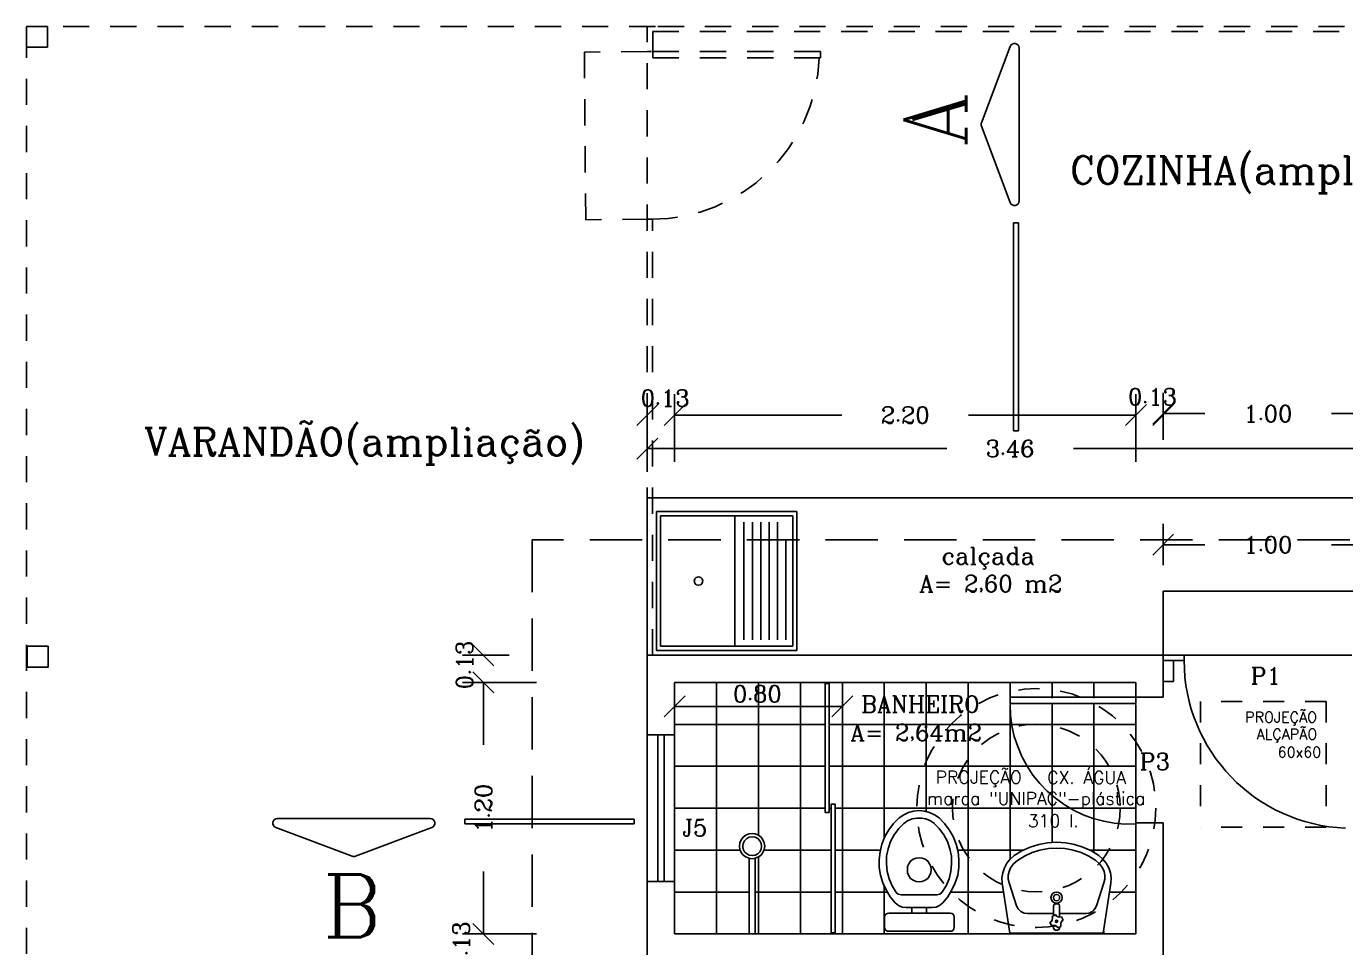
# Model space of a CAD drawing. Extents: x -83.9 to 10.5, y -11.8 to 33.6.
# Drawn here: x -37.92 to -31.63, y 19.42 to 23.81 of the extents above; entities that cross this region are included whole.
import ezdxf
from ezdxf.enums import TextEntityAlignment as Align

# ---------------------------------------------------------------- set-up
doc = ezdxf.new("R2010")
doc.units = 0
doc.linetypes.add('DASHED2', pattern=[0.375, 0.25, -0.125])
doc.layers.get('0').update_dxf_attribs({"linetype": 'CONTINUOUS'})
doc.layers.get('DEFPOINTS').update_dxf_attribs({"linetype": 'CONTINUOUS'})
for name, color, linetype in [('APARELHO', 1, 'CONTINUOUS'), ('APARELHOS', 1, 'CONTINUOUS'), ('COTAS', 244, 'CONTINUOUS'), ('EQUIPAMENTO', 244, 'CONTINUOUS'), ('JANELA', 5, 'CONTINUOUS'), ('MADEIRAME', 244, 'CONTINUOUS'), ('PAREDALV', 7, 'CONTINUOUS'), ('PAREDE', 250, 'CONTINUOUS'), ('PEN7', 7, 'CONTINUOUS'), ('PISO', 30, 'CONTINUOUS'), ('PORTA', 1, 'CONTINUOUS'), ('SETA', 3, 'CONTINUOUS'), ('TELHADO', 1, 'CONTINUOUS'), ('TEXTO', 244, 'CONTINUOUS')]:
    doc.layers.add(name, color=color, linetype=linetype)
doc.styles.add('ROMANC', font='romanc.shx', dxfattribs={"height": 0.08})
doc.dimstyles.new('ROMANC', dxfattribs={"dimscale": 2, "dimtxt": 1, "dimasz": 0.05, "dimexe": 0.05, "dimexo": 0.0625, "dimgap": 0.09, "dimtad": 0, "dimzin": 0, "dimtxsty": 'ROMANC', "dimblk1": 'OBLIQUE', "dimblk2": 'OBLIQUE', "dimsah": 1, "dimcen": 0.09, "dimse1": 1, "dimse2": 1, "dimsd1": 1, "dimsd2": 1, "dimclrd": 244, "dimclre": 244, "dimclrt": 244, "dimazin": 3, "dimtfac": 1, "dimtdec": 4, "dimtofl": 0, "dimtmove": 0, "dimatfit": 3, "dimtolj": 1, "dimtzin": 0})

# ---------------------------------------------------------------- blocks, each defined once
blk = doc.blocks.new('_OBLIQUE')
at = {"color": 0, "linetype": 'BYBLOCK'}
blk.add_line((-0.5, -0.5), (0.5, 0.5), dxfattribs=at)
blk = doc.blocks.new('*D33')
at = {"color": 244, "linetype": 'BYBLOCK'}
for p, q in [((-32.6149, 25.7271), (-32.6149, 25.938)), ((-29.1549, 25.7271), (-29.1549, 25.938)), ((-32.6149, 25.838), (-31.1868, 25.838)), ((-29.1549, 25.838), (-30.5829, 25.838))]:
    blk.add_line(p, q, dxfattribs=at)
at = {"layer": 'DEFPOINTS', "color": 0, "linetype": 'BYBLOCK'}
for p in [(-29.1549, 25.838), (-32.6149, 25.6021), (-29.1549, 25.6021)]:
    blk.add_point(p, dxfattribs=at)
at = {"color": 244, "linetype": 'BYBLOCK', "xscale": 0.1, "yscale": 0.1, "zscale": 0.1, "rotation": 180}
blk.add_blockref('_OBLIQUE', (-32.6149, 25.838), dxfattribs=at)
at = {"color": 244, "linetype": 'BYBLOCK', "xscale": 0.1, "yscale": 0.1, "zscale": 0.1}
blk.add_blockref('_OBLIQUE', (-29.1549, 25.838), dxfattribs=at)
at = {"color": 244, "linetype": 'BYBLOCK', "insert": (-30.8849, 25.838), "char_height": 0.08, "attachment_point": 5, "style": 'ROMANC'}
blk.add_mtext('\\A1;3.46', dxfattribs=at)
blk = doc.blocks.new('*D35')
at = {"color": 244, "linetype": 'BYBLOCK'}
for p, q in [((-30.1549, 25.2821), (-30.1549, 25.4792)), ((-29.1549, 25.2821), (-29.1549, 25.4792)), ((-30.1549, 25.3792), (-29.9568, 25.3792)), ((-29.1549, 25.3792), (-29.3529, 25.3792))]:
    blk.add_line(p, q, dxfattribs=at)
at = {"layer": 'DEFPOINTS', "color": 0, "linetype": 'BYBLOCK'}
for p in [(-29.1549, 25.3792), (-30.1549, 25.1571), (-29.1549, 25.1571)]:
    blk.add_point(p, dxfattribs=at)
at = {"color": 244, "linetype": 'BYBLOCK', "xscale": 0.1, "yscale": 0.1, "zscale": 0.1, "rotation": 180}
blk.add_blockref('_OBLIQUE', (-30.1549, 25.3792), dxfattribs=at)
at = {"color": 244, "linetype": 'BYBLOCK', "xscale": 0.1, "yscale": 0.1, "zscale": 0.1}
blk.add_blockref('_OBLIQUE', (-29.1549, 25.3792), dxfattribs=at)
at = {"color": 244, "linetype": 'BYBLOCK', "insert": (-29.6549, 25.3792), "char_height": 0.08, "attachment_point": 5, "style": 'ROMANC'}
blk.add_mtext('\\A1;1.00', dxfattribs=at)
blk = doc.blocks.new('*D43')
at = {"color": 244, "linetype": 'BYBLOCK'}
for p, q in [((-30.1549, 24.9521), (-30.1549, 25.1775)), ((-29.1549, 24.9521), (-29.1549, 25.1775)), ((-30.1549, 25.0775), (-29.9568, 25.0775)), ((-29.1549, 25.0775), (-29.3529, 25.0775))]:
    blk.add_line(p, q, dxfattribs=at)
at = {"layer": 'DEFPOINTS', "color": 0, "linetype": 'BYBLOCK'}
for p in [(-30.1549, 25.0775), (-30.1549, 24.8271), (-29.1549, 24.8271)]:
    blk.add_point(p, dxfattribs=at)
at = {"color": 244, "linetype": 'BYBLOCK', "xscale": 0.1, "yscale": 0.1, "zscale": 0.1, "rotation": 180}
blk.add_blockref('_OBLIQUE', (-30.1549, 25.0775), dxfattribs=at)
at = {"color": 244, "linetype": 'BYBLOCK', "xscale": 0.1, "yscale": 0.1, "zscale": 0.1}
blk.add_blockref('_OBLIQUE', (-29.1549, 25.0775), dxfattribs=at)
at = {"color": 244, "linetype": 'BYBLOCK', "insert": (-29.6549, 25.0775), "char_height": 0.08, "attachment_point": 5, "style": 'ROMANC'}
blk.add_mtext('\\A1;1.00', dxfattribs=at)
blk = doc.blocks.new('*D44')
at = {"color": 244, "linetype": 'BYBLOCK'}
for p, q in [((-32.4849, 24.8471), (-32.4849, 25.1708)), ((-30.2849, 24.8471), (-30.2849, 25.1708)), ((-32.4849, 25.0708), (-31.6868, 25.0708)), ((-30.2849, 25.0708), (-31.0829, 25.0708))]:
    blk.add_line(p, q, dxfattribs=at)
at = {"layer": 'DEFPOINTS', "color": 0, "linetype": 'BYBLOCK'}
for p in [(-32.4849, 25.0708), (-32.4849, 24.7221), (-30.2849, 24.7221)]:
    blk.add_point(p, dxfattribs=at)
at = {"color": 244, "linetype": 'BYBLOCK', "xscale": 0.1, "yscale": 0.1, "zscale": 0.1, "rotation": 180}
blk.add_blockref('_OBLIQUE', (-32.4849, 25.0708), dxfattribs=at)
at = {"color": 244, "linetype": 'BYBLOCK', "xscale": 0.1, "yscale": 0.1, "zscale": 0.1}
blk.add_blockref('_OBLIQUE', (-30.2849, 25.0708), dxfattribs=at)
at = {"color": 244, "linetype": 'BYBLOCK', "insert": (-31.3849, 25.0708), "char_height": 0.08, "attachment_point": 5, "style": 'ROMANC'}
blk.add_mtext('\\A1;2.20', dxfattribs=at)

msp = doc.modelspace()

# ---------------------------------------------------------------- linework, layer by layer
at = {"color": 30, "linetype": 'DASHED2', "ltscale": 0.5}
msp.add_line((-34.9584, 22.8907), (-34.9384, 22.8907), dxfattribs=at)
at = {"color": 244, "linetype": 'BYBLOCK'}
for p, q in [((-34.9584, 21.8626), (-34.9584, 22.0563)), ((-34.8284, 21.7326), (-34.8284, 22.0563)), ((-32.6284, 21.7326), (-32.6284, 22.0563)), ((-32.4984, 21.8376), (-32.4984, 22.0563)), ((-34.8284, 21.9563), (-34.8284, 21.9563)), ((-32.6284, 21.9563), (-32.8284, 21.9563)), ((-32.4984, 21.9563), (-32.4984, 21.9563)), ((-35.6166, 20.8107), (-35.8401, 20.8107)), ((-35.4866, 20.6807), (-35.8401, 20.6807)), ((-35.7401, 20.6807), (-35.7401, 20.6807)), ((-35.7401, 20.6807), (-35.7401, 20.3826)), ((-34.8284, 20.5666), (-34.8284, 20.5666)), ((-34.8284, 20.5557), (-34.8284, 20.4666)), ((-34.0284, 20.5557), (-34.0284, 20.4666)), ((-35.7401, 19.4807), (-35.7401, 19.7788)), ((-35.7401, 19.4807), (-35.7401, 19.6807)), ((-35.4866, 19.4807), (-35.8401, 19.4807)), ((-35.4866, 19.4807), (-35.8401, 19.4807))]:
    msp.add_line(p, q, dxfattribs=at)
at = {"layer": 'APARELHO', "color": 244}
for points in [[(-33.5884, 20.0494), (-33.6121, 20.0607), (-33.6371, 20.0669), (-33.6621, 20.0694), (-33.6884, 20.0669), (-33.7134, 20.0607), (-33.7359, 20.0494), (-33.7571, 20.0344)], [(-33.7846, 20.0082), (-33.8071, 19.9782), (-33.8259, 19.9457), (-33.8396, 19.9094), (-33.8484, 19.8732), (-33.8534, 19.8357), (-33.8521, 19.7982), (-33.8459, 19.7607), (-33.8359, 19.7244), (-33.8196, 19.6907), (-33.7996, 19.6582), (-33.7759, 19.6294)], [(-33.7846, 20.0082), (-33.7571, 20.0344)], [(-33.7596, 19.9832), (-33.7346, 20.0082)], [(-33.6084, 20.0207), (-33.6296, 20.0294), (-33.6509, 20.0332), (-33.6734, 20.0332), (-33.6959, 20.0294), (-33.7171, 20.0207), (-33.7359, 20.0082)], [(-33.6084, 20.0207), (-33.5896, 20.0082)], [(-33.5334, 19.7107), (-33.5196, 19.7444), (-33.5109, 19.7794), (-33.5071, 19.8157), (-33.5084, 19.8519), (-33.5159, 19.8869), (-33.5271, 19.9219), (-33.5446, 19.9532), (-33.5659, 19.9832), (-33.5909, 20.0082)], [(-33.5884, 20.0494), (-33.5671, 20.0344)], [(-33.5259, 19.6582), (-33.5059, 19.6907), (-33.4896, 19.7244), (-33.4784, 19.7607), (-33.4734, 19.7982), (-33.4721, 19.8357), (-33.4759, 19.8732), (-33.4859, 19.9094), (-33.4996, 19.9457), (-33.5184, 19.9782), (-33.5409, 20.0082), (-33.5671, 20.0344)], [(-34.5184, 19.8994), (-34.5171, 19.8844), (-34.5109, 19.8694), (-34.5009, 19.8569), (-34.4884, 19.8482), (-34.4746, 19.8419), (-34.4584, 19.8394), (-34.4434, 19.8419), (-34.4284, 19.8482), (-34.4159, 19.8569), (-34.4071, 19.8694), (-34.4009, 19.8844), (-34.3984, 19.8994), (-34.4009, 19.9157), (-34.4071, 19.9294), (-34.4159, 19.9419), (-34.4284, 19.9519), (-34.4434, 19.9582), (-34.4584, 19.9594), (-34.4746, 19.9582), (-34.4884, 19.9519), (-34.5009, 19.9419), (-34.5109, 19.9294), (-34.5171, 19.9157), (-34.5184, 19.8994)], [(-34.5009, 19.8857), (-34.4946, 19.8732), (-34.4846, 19.8632), (-34.4721, 19.8569), (-34.4584, 19.8544), (-34.4446, 19.8569), (-34.4321, 19.8632), (-34.4221, 19.8732), (-34.4159, 19.8857), (-34.4134, 19.8994), (-34.4159, 19.9132), (-34.4221, 19.9257), (-34.4321, 19.9357), (-34.4446, 19.9432), (-34.4584, 19.9444), (-34.4721, 19.9432), (-34.4846, 19.9357), (-34.4946, 19.9257), (-34.5009, 19.9132), (-34.5034, 19.8994)], [(-33.7596, 19.9832), (-33.7809, 19.9532), (-33.7984, 19.9219), (-33.8096, 19.8869), (-33.8171, 19.8519), (-33.8184, 19.8157), (-33.8146, 19.7794), (-33.8059, 19.7444), (-33.7909, 19.7107), (-33.7721, 19.6794)], [(-34.5009, 19.8857), (-34.5034, 19.8994)], [(-32.8046, 19.8544), (-32.8409, 19.8769), (-32.8809, 19.8944), (-32.9209, 19.9069), (-32.9634, 19.9157), (-33.0071, 19.9182), (-33.0496, 19.9157), (-33.0921, 19.9069), (-33.1334, 19.8944), (-33.1721, 19.8769), (-33.2084, 19.8544)], [(-34.4734, 19.4807), (-34.4734, 19.8419)], [(-34.4434, 19.8419), (-34.4434, 19.4807)], [(-33.7184, 19.7719), (-33.7121, 19.7582), (-33.7034, 19.7457), (-33.6909, 19.7369), (-33.6771, 19.7307), (-33.6621, 19.7294), (-33.6471, 19.7307), (-33.6334, 19.7369), (-33.6209, 19.7457), (-33.6121, 19.7582), (-33.6059, 19.7719), (-33.6046, 19.7869), (-33.6059, 19.8019), (-33.6121, 19.8157), (-33.6209, 19.8282), (-33.6334, 19.8369), (-33.6471, 19.8432), (-33.6621, 19.8444), (-33.6771, 19.8432), (-33.6909, 19.8369), (-33.7034, 19.8282), (-33.7121, 19.8157), (-33.7184, 19.8019), (-33.7184, 19.7719)], [(-33.5334, 19.7107), (-33.5534, 19.6794)], [(-33.7759, 19.6294), (-33.7609, 19.6169), (-33.7434, 19.6094), (-33.7246, 19.6069)], [(-33.7621, 19.6707), (-33.7484, 19.6669)], [(-33.7484, 19.6669), (-33.5771, 19.6669), (-33.5634, 19.6707), (-33.5534, 19.6794)], [(-33.5809, 19.6094), (-33.5646, 19.6169), (-33.5496, 19.6294)], [(-33.5259, 19.6582), (-33.5496, 19.6294)], [(-33.5996, 19.6069), (-33.7246, 19.6069)], [(-33.6971, 19.5807), (-33.6971, 19.6069)], [(-33.6271, 19.6069), (-33.6271, 19.5807)], [(-33.5809, 19.6094), (-33.5996, 19.6069)]]:
    msp.add_lwpolyline(points, dxfattribs=at)
at = {"layer": 'APARELHOS', "color": 244, "linetype": 'CONTINUOUS'}
for p, q in [((-33.0121, 19.5732), (-33.0284, 19.5644)), ((-33.0221, 19.5678), (-33.0221, 19.6144)), ((-33.0021, 19.4994), (-33.0121, 19.4994))]:
    msp.add_line(p, q, dxfattribs=at)
for points in [[(-32.8534, 19.8519), (-32.8896, 19.8694), (-32.9284, 19.8807), (-32.9671, 19.8882), (-33.0071, 19.8907), (-33.0459, 19.8882), (-33.0859, 19.8807), (-33.1234, 19.8694), (-33.1596, 19.8519), (-33.1934, 19.8319)], [(-33.2284, 19.8382), (-33.2434, 19.8182), (-33.2559, 19.7969), (-33.2634, 19.7732), (-33.2671, 19.7482), (-33.2659, 19.7232)], [(-33.2284, 19.8382), (-33.2084, 19.8544)], [(-33.1934, 19.8319), (-33.2121, 19.8157), (-33.2259, 19.7969)], [(-32.8534, 19.8519), (-32.8196, 19.8319)], [(-32.7871, 19.7969), (-32.8021, 19.8157), (-32.8196, 19.8319)], [(-32.7484, 19.7232), (-32.7471, 19.7482), (-32.7496, 19.7732), (-32.7571, 19.7969), (-32.7696, 19.8182), (-32.7859, 19.8382), (-32.8046, 19.8544)], [(-33.2334, 19.7794), (-33.2371, 19.7607), (-33.2371, 19.7419), (-33.2334, 19.7244)], [(-33.2334, 19.7794), (-33.2259, 19.7969)], [(-32.7809, 19.7244), (-32.7759, 19.7419), (-32.7759, 19.7607), (-32.7796, 19.7794), (-32.7871, 19.7969)], [(-33.2659, 19.7232), (-33.2296, 19.4844)], [(-33.1971, 19.6157), (-33.2334, 19.7244)], [(-32.7809, 19.7244), (-32.8159, 19.6157)], [(-32.7846, 19.4844), (-32.7484, 19.7232)], [(-33.0309, 19.6444), (-33.0334, 19.6544), (-33.0309, 19.6444), (-33.0259, 19.6357), (-33.0171, 19.6294), (-33.0071, 19.6282), (-32.9971, 19.6294), (-32.9884, 19.6357), (-32.9821, 19.6444), (-32.9796, 19.6544), (-32.9821, 19.6644), (-32.9884, 19.6732), (-32.9971, 19.6782), (-33.0071, 19.6807), (-33.0171, 19.6782), (-33.0259, 19.6732), (-33.0309, 19.6644), (-33.0334, 19.6544)], [(-33.0196, 19.6469), (-33.0221, 19.6544), (-33.0196, 19.6469), (-33.0146, 19.6407), (-33.0071, 19.6394), (-32.9996, 19.6407), (-32.9934, 19.6469), (-32.9921, 19.6544), (-32.9934, 19.6619), (-32.9996, 19.6669), (-33.0071, 19.6694), (-33.0146, 19.6669), (-33.0196, 19.6619), (-33.0221, 19.6544)], [(-33.1896, 19.6007), (-33.1971, 19.6157)], [(-33.1896, 19.6007), (-33.1771, 19.5882), (-33.1621, 19.5807), (-33.1459, 19.5782)], [(-33.0221, 19.5782), (-33.1459, 19.5782)], [(-33.0121, 19.6244), (-33.0184, 19.6219), (-33.0221, 19.6144)], [(-33.0021, 19.6244), (-33.0121, 19.6244)], [(-33.0121, 19.5732), (-33.0071, 19.5657), (-32.9996, 19.5619), (-32.9909, 19.5607), (-32.9834, 19.5619)], [(-32.9946, 19.6219), (-32.9921, 19.6144), (-32.9946, 19.6219), (-33.0021, 19.6244)], [(-32.9921, 19.6144), (-32.9921, 19.5607)], [(-32.9921, 19.5782), (-32.8671, 19.5782)], [(-32.8509, 19.5807), (-32.8671, 19.5782)], [(-32.8509, 19.5807), (-32.8359, 19.5882), (-32.8246, 19.6007), (-32.8159, 19.6157)], [(-33.0309, 19.5207), (-33.0384, 19.5357), (-33.0309, 19.5407), (-33.0271, 19.5482), (-33.0259, 19.5569), (-33.0284, 19.5644)], [(-33.0009, 19.5094), (-33.0059, 19.5169), (-33.0134, 19.5207), (-33.0221, 19.5219), (-33.0309, 19.5207)], [(-33.0221, 19.5094), (-33.0221, 19.5219), (-33.0221, 19.5094), (-33.0184, 19.5019), (-33.0121, 19.4994)], [(-33.0109, 19.5369), (-33.0121, 19.5407), (-33.0109, 19.5369), (-33.0071, 19.5357), (-33.0034, 19.5369), (-33.0009, 19.5407), (-33.0034, 19.5457), (-33.0071, 19.5469), (-33.0109, 19.5457), (-33.0121, 19.5407)], [(-32.9921, 19.5132), (-32.9921, 19.5094), (-32.9946, 19.5019), (-33.0021, 19.4994), (-32.9946, 19.5019), (-32.9921, 19.5094)], [(-32.9859, 19.5169), (-33.0009, 19.5094)], [(-32.9821, 19.5419), (-32.9759, 19.5469), (-32.9821, 19.5419), (-32.9859, 19.5344), (-32.9871, 19.5257), (-32.9859, 19.5169)], [(-32.9759, 19.5469), (-32.9834, 19.5619)], [(-32.7846, 19.4844), (-33.2296, 19.4844)], [(-32.7821, 19.4944), (-32.7821, 19.4807)]]:
    msp.add_lwpolyline(points, dxfattribs=at)
at = {"layer": 'COTAS', "color": 30, "linetype": 'DASHED2', "ltscale": 0.5}
msp.add_line((-34.9524, 22.8907), (-35.2524, 22.8884), dxfattribs=at)
at = {"layer": 'COTAS', "color": 244}
msp.add_line((-34.0284, 20.5666), (-34.8284, 20.5666), dxfattribs=at)
at = {"layer": 'COTAS', "color": 30, "linetype": 'DASHED2', "ltscale": 0.5}
for points in [[(-37.9196, 23.7107), (-37.9196, 23.8107), (-37.8196, 23.8107), (-37.8196, 23.7107)], [(-37.9158, 20.7539), (-37.9158, 20.8539), (-37.8158, 20.8539), (-37.8158, 20.7539)]]:
    msp.add_lwpolyline(points, close=True, dxfattribs=at)
at = {"layer": 'COTAS', "color": 244, "linetype": 'BYBLOCK'}
msp.add_point((-34.9584, 20.8107), dxfattribs=at)
at = {"layer": 'DEFPOINTS', "color": 0, "linetype": 'BYBLOCK'}
for p in [(-34.9584, 21.9563), (-32.6284, 21.9563), (-34.9584, 21.7376), (-32.4984, 21.7126), (-34.8284, 21.6076), (-32.6284, 21.6076), (-35.7401, 20.8107), (-34.9584, 20.8107), (-34.9584, 20.8107), (-34.9584, 20.8107), (-35.7401, 20.6807), (-34.8284, 20.6807), (-34.8284, 20.6807), (-34.8284, 20.6807), (-34.8284, 20.6807), (-34.8284, 20.6807), (-34.8284, 20.6807), (-34.0284, 20.6807), (-32.6284, 20.6807), (-32.6284, 20.6807), (-34.0284, 20.5666), (-35.7401, 19.4807), (-34.8284, 19.4807), (-34.8284, 19.4807), (-34.8284, 19.4807)]:
    msp.add_point(p, dxfattribs=at)
at = {"layer": 'DEFPOINTS', "color": 250, "linetype": 'BYBLOCK'}
msp.add_point((-32.4984, 20.7857), dxfattribs=at)
msp.add_point((-32.4984, 20.7857), dxfattribs=at)
at = {"layer": 'EQUIPAMENTO', "color": 244}
for points in [[(-34.915, 21.4958), (-34.915, 20.8333)], [(-34.915, 21.4958), (-34.245, 21.4958)], [(-34.895, 21.4758), (-34.895, 20.8533)], [(-34.895, 21.4758), (-34.265, 21.4758)], [(-34.5412, 21.4758), (-34.5412, 20.8533)], [(-34.265, 20.8533), (-34.265, 21.4758)], [(-34.245, 21.4958), (-34.245, 20.8333)], [(-34.4975, 20.8833), (-34.4975, 21.4458)], [(-34.4575, 21.4458), (-34.4575, 20.8833)], [(-34.4175, 20.8833), (-34.4175, 21.4458)], [(-34.3775, 21.4458), (-34.3775, 20.8833)], [(-34.3375, 20.8833), (-34.3375, 21.4458)], [(-34.2975, 21.3558), (-34.2975, 20.8833)], [(-34.6975, 21.1745), (-34.7037, 21.182), (-34.715, 21.1845), (-34.725, 21.182), (-34.7325, 21.1745), (-34.735, 21.1645), (-34.7325, 21.1545), (-34.725, 21.147), (-34.715, 21.1445), (-34.7037, 21.147), (-34.6975, 21.1545), (-34.6937, 21.1645)], [(-34.6975, 21.1745), (-34.6937, 21.1645)], [(-34.915, 20.8333), (-34.245, 20.8333)], [(-34.265, 20.8533), (-34.895, 20.8533)]]:
    msp.add_lwpolyline(points, dxfattribs=at)
at = {"layer": 'EQUIPAMENTO', "color": 30, "linetype": 'DASHED2', "ltscale": 0.5}
msp.add_lwpolyline([(-33.2586, 19.5047), (-33.2586, 19.5047)], dxfattribs=at)
at = {"layer": 'JANELA', "color": 244}
for p, q in [((-34.9584, 20.4307), (-34.9584, 19.7307)), ((-34.8284, 20.4307), (-34.8284, 19.7307))]:
    msp.add_line(p, q, dxfattribs=at)
at = {"layer": 'JANELA'}
for p, q in [((-34.9084, 20.4307), (-34.9084, 19.7307)), ((-34.8784, 20.4307), (-34.8784, 19.7307))]:
    msp.add_line(p, q, dxfattribs=at)
at = {"layer": 'MADEIRAME', "color": 30, "linetype": 'DASHED2'}
msp.add_line((-35.5084, 21.3607), (-35.5084, 12.9607), dxfattribs=at)
at = {"layer": 'MADEIRAME', "color": 7}
msp.add_line((-34.9584, 19.7307), (-34.9584, 19.3507), dxfattribs=at)
at = {"layer": 'PAREDALV', "color": 30}
msp.add_line((-31.4984, 21.5607), (-34.9584, 21.5607), dxfattribs=at)
at = {"layer": 'PAREDALV'}
for p, q in [((-32.3984, 20.8107), (-34.9584, 20.8107)), ((-34.9584, 20.8107), (-34.9584, 20.4307)), ((-32.4984, 20.8107), (-32.4984, 20.6107)), ((-32.6284, 20.6807), (-34.8284, 20.6807)), ((-34.8284, 20.6807), (-34.8284, 20.4307)), ((-32.6284, 20.6807), (-32.6284, 20.6107)), ((-32.4984, 20.6107), (-32.6284, 20.6107)), ((-34.8284, 20.4307), (-34.9584, 20.4307)), ((-32.4984, 20.0107), (-32.6284, 20.0107)), ((-32.6284, 20.0107), (-32.6284, 19.4807)), ((-32.4984, 20.0107), (-32.4984, 19.3507)), ((-34.8284, 19.7307), (-34.9584, 19.7307)), ((-34.8284, 19.7307), (-34.8284, 19.4807)), ((-32.6284, 19.4807), (-34.8284, 19.4807))]:
    msp.add_line(p, q, dxfattribs=at)
at = {"layer": 'PAREDALV', "color": 250}
for p, q in [((-32.3984, 20.7857), (-32.4984, 20.7857)), ((-32.4484, 20.7857), (-32.4484, 20.6857)), ((-32.3984, 20.8107), (-32.3984, 20.7857)), ((-32.4484, 20.6857), (-32.4984, 20.6857))]:
    msp.add_line(p, q, dxfattribs=at)
at = {"layer": 'PAREDE', "color": 30, "linetype": 'DASHED2', "ltscale": 0.5}
for p, q in [((-34.9196, 23.8107), (-37.9196, 23.8107)), ((-29.1584, 23.8107), (-34.9584, 23.8107)), ((-34.9584, 20.8107), (-34.9584, 23.8107)), ((-29.1834, 23.7857), (-34.9334, 23.7857)), ((-34.9324, 23.6907), (-34.9324, 23.7853)), ((-34.9584, 23.6907), (-35.2584, 23.6884)), ((-34.9584, 23.6907), (-34.9384, 23.6907)), ((-34.9334, 20.8107), (-34.9334, 22.8907))]:
    msp.add_line(p, q, dxfattribs=at)
at = {"layer": 'PAREDE', "color": 30, "linetype": 'DASHED2'}
msp.add_line((-28.6084, 21.3607), (-35.5084, 21.3607), dxfattribs=at)
at = {"layer": 'PAREDE', "color": 244}
for p, q in [((-33.8073, 19.5807), (-33.5146, 19.5807)), ((-33.8273, 19.5134), (-33.8273, 19.5607)), ((-33.4946, 19.5607), (-33.4946, 19.5134)), ((-33.5146, 19.4934), (-33.8073, 19.4934))]:
    msp.add_line(p, q, dxfattribs=at)
at = {"layer": 'PAREDE', "color": 30, "linetype": 'DASHED2', "ltscale": 0.5}
msp.add_lwpolyline([(-34.9324, 23.6907), (-34.9324, 23.6607), (-34.1324, 23.6607), (-34.1324, 23.6907)], close=True, dxfattribs=at)
msp.add_arc((-34.9384, 23.6912), 0.8006, 270, 357.81062, dxfattribs=at)
at = {"layer": 'PAREDE', "color": 244}
for centre, start, end in [((-33.8073, 19.5607), 90, 180), ((-33.5146, 19.5607), 0, 90), ((-33.8073, 19.5134), 180, 270), ((-33.5146, 19.5134), 270, 360)]:
    msp.add_arc(centre, 0.02, start, end, dxfattribs=at)
at = {"layer": 'PEN7', "color": 30}
msp.add_lwpolyline([(-34.0921, 20.0807), (-34.0821, 20.0807)], dxfattribs=at)
at = {"layer": 'PEN7', "color": 244}
msp.add_lwpolyline([(-33.7621, 19.6707), (-33.7721, 19.6794)], dxfattribs=at)
at = {"layer": 'PISO', "color": 30}
msp.add_line((-34.9584, 20.7857), (-34.9584, 21.5607), dxfattribs=at)
at = {"layer": 'PISO', "color": 244}
msp.add_line((-32.4984, 20.8107), (-32.4984, 21.1157), dxfattribs=at)
at = {"layer": 'PISO', "color": 30}
for points in [[(-34.6284, 19.4807), (-34.6284, 20.6807)], [(-34.4284, 19.9519), (-34.4284, 20.6807)], [(-34.2284, 19.4807), (-34.2284, 20.6807)], [(-34.0284, 20.6807), (-34.0284, 19.4807)], [(-33.8284, 19.9382), (-33.8284, 20.6807)], [(-33.6284, 20.0647), (-33.6284, 20.6807)], [(-33.4284, 19.4807), (-33.4284, 20.6807)], [(-33.2284, 20.6807), (-33.2284, 20.6057)], [(-33.0284, 20.6807), (-33.0284, 20.6057)], [(-32.8284, 20.6057), (-32.8284, 20.6807)], [(-33.2284, 19.8369), (-33.2284, 20.5757)], [(-33.0284, 20.5757), (-33.0284, 19.9169)], [(-32.8284, 20.5757), (-32.8284, 19.8694)], [(-32.6284, 20.0057), (-32.6284, 20.5757)], [(-34.1109, 20.4807), (-34.8284, 20.4807)], [(-34.0909, 20.4807), (-32.6284, 20.4807)], [(-34.8284, 20.2807), (-34.1109, 20.2807)], [(-32.6284, 20.2807), (-34.0909, 20.2807)], [(-34.1109, 20.0807), (-34.8284, 20.0807)], [(-32.6284, 20.0807), (-34.0621, 20.0807)], [(-34.8284, 19.8807), (-34.5159, 19.8807)], [(-34.4021, 19.8807), (-34.0821, 19.8807)], [(-34.0621, 19.8807), (-33.8471, 19.8807)], [(-33.4784, 19.8807), (-33.1646, 19.8807)], [(-32.8484, 19.8807), (-32.6284, 19.8807)], [(-34.4284, 19.8482), (-34.4284, 19.4807)], [(-33.8284, 19.7082), (-33.8284, 19.4807)], [(-34.4734, 19.6807), (-34.8284, 19.6807)], [(-34.0821, 19.6807), (-34.4434, 19.6807)], [(-34.0621, 19.6807), (-33.8146, 19.6807)], [(-33.5109, 19.6807), (-33.2584, 19.6807)], [(-32.6284, 19.6807), (-32.7546, 19.6807)]]:
    msp.add_lwpolyline(points, dxfattribs=at)
at = {"layer": 'PORTA', "color": 30, "linetype": 'DASHED2', "ltscale": 0.5}
for p, q in [((-37.9196, 17.8107), (-37.9196, 23.8107)), ((-35.2524, 22.8884), (-35.2584, 23.6884))]:
    msp.add_line(p, q, dxfattribs=at)
at = {"layer": 'PORTA', "color": 244}
for p, q in [((-32.4984, 21.1157), (-31.4984, 21.1157)), ((-32.3984, 20.8107), (-31.5984, 20.8107))]:
    msp.add_line(p, q, dxfattribs=at)
for points in [[(-34.0909, 20.0607), (-34.0909, 20.6757), (-34.1109, 20.6757), (-34.1109, 20.0607), (-34.0909, 20.0607)], [(-34.0621, 19.4857), (-34.0621, 20.0994), (-34.0821, 20.0994), (-34.0821, 19.4857), (-34.0621, 19.4857)]]:
    msp.add_lwpolyline(points, dxfattribs=at)
at = {"layer": 'PORTA'}
msp.add_lwpolyline([(-32.6284, 20.6107), (-32.6284, 20.5807), (-33.2284, 20.5807), (-33.2284, 20.6107)], close=True, dxfattribs=at)
at = {"layer": 'PORTA', "color": 30}
msp.add_lwpolyline([(-33.2284, 20.5757), (-33.2271, 20.5244), (-33.2196, 20.4732), (-33.2084, 20.4232), (-33.1921, 20.3744), (-33.1721, 20.3269), (-33.1471, 20.2819), (-33.1196, 20.2382), (-33.0871, 20.1982), (-33.0509, 20.1619), (-33.0121, 20.1282), (-32.9709, 20.0982), (-32.9259, 20.0719), (-32.8796, 20.0494), (-32.8321, 20.0319), (-32.7821, 20.0182), (-32.7321, 20.0094), (-32.6809, 20.0044), (-32.6284, 20.0057)], dxfattribs=at)
at = {"layer": 'PORTA', "color": 1, "linetype": 'DASHED2', "ltscale": 0.2}
for radius in [0.57, 0.4]:
    msp.add_circle((-33.1033, 20.0814), radius, dxfattribs=at)
at = {"layer": 'PORTA', "color": 30}
msp.add_arc((-31.5978, 20.7857), 0.8006, 180, 267.81062, dxfattribs=at)
at = {"layer": 'SETA', "color": 3, "linetype": 'CONTINUOUS'}
for p, q in [((-33.3651, 23.3505), (-33.2283, 23.7144)), ((-33.1847, 22.9787), (-33.1847, 23.7065)), ((-33.3651, 23.3347), (-33.2283, 22.9707)), ((-33.2116, 21.8805), (-33.2116, 22.8737)), ((-33.1891, 22.8737), (-33.2116, 22.8737)), ((-33.1891, 21.8805), (-33.1891, 22.8737)), ((-36.7219, 20.0321), (-35.994, 20.0321)), ((-35.8291, 20.0283), (-35.0211, 20.0283)), ((-35.0211, 20.0283), (-35.0211, 20.0058)), ((-35.0211, 20.0283), (-35.0211, 20.0058)), ((-36.3659, 19.8517), (-36.7298, 19.9885)), ((-36.35, 19.8517), (-35.9861, 19.9885)), ((-35.8291, 20.0058), (-35.0211, 20.0058))]:
    msp.add_line(p, q, dxfattribs=at)
at = {"layer": 'SETA', "color": 3}
for p, q in [((-33.1891, 21.8805), (-33.2116, 21.8805)), ((-35.8291, 20.0283), (-35.8291, 20.0058))]:
    msp.add_line(p, q, dxfattribs=at)
at = {"layer": 'SETA', "color": 3, "linetype": 'CONTINUOUS'}
for centre, start, end in [((-33.2072, 23.7065), 0, 159.39862), ((-33.344, 23.3426), 159.39862, 200.60138), ((-33.344, 23.3426), 159.39862, 200.60138), ((-33.2072, 22.9787), 200.60138, 0), ((-36.7219, 20.0096), 90, 249.39862), ((-35.994, 20.0096), 290.60138, 90), ((-36.358, 19.8728), 249.39862, 290.60138), ((-36.358, 19.8728), 249.39862, 290.60138)]:
    msp.add_arc(centre, 0.0225, start, end, dxfattribs=at)
at = {"layer": 'TELHADO', "color": 30, "linetype": 'DASHED2', "ltscale": 0.2}
for p, q in [((-31.7211, 20.5904), (-32.3211, 20.5904)), ((-32.3211, 20.5904), (-32.3211, 19.9904)), ((-31.7211, 20.5904), (-31.7211, 19.9904)), ((-31.7211, 19.9904), (-32.3211, 19.9904))]:
    msp.add_line(p, q, dxfattribs=at)

# ---------------------------------------------------------------- block references
at = {"color": 244, "linetype": 'BYBLOCK', "xscale": 0.1, "yscale": 0.1, "zscale": 0.1}
for p in [(-34.9584, 21.9563), (-32.6284, 21.9563), (-34.8284, 20.5666)]:
    msp.add_blockref('_OBLIQUE', p, dxfattribs=at)
for p, rotation in [((-34.8284, 21.9563), 180), ((-32.4984, 21.9563), 180), ((-35.7401, 20.8107), 270), ((-35.7401, 20.6807), 90), ((-35.7401, 20.6807), 90), ((-34.0284, 20.5666), 180), ((-35.7401, 19.4807), 270), ((-35.7401, 19.4807), 270)]:
    msp.add_blockref('_OBLIQUE', p, dxfattribs=dict(at, rotation=rotation))

# ---------------------------------------------------------------- texts
at = {"color": 244, "linetype": 'BYBLOCK', "char_height": 0.08, "attachment_point": 5, "style": 'ROMANC'}
for insert in [(-32.5495, 22.0437), (-34.8736, 22.0375)]:
    msp.add_mtext('\\A1;0.13', dxfattribs=dict(at, insert=insert))
at = {"color": 244, "linetype": 'BYBLOCK', "char_height": 0.08, "attachment_point": 5, "rotation": 90, "style": 'ROMANC'}
for s, insert in [('\\A1;0.13', (-35.8298, 20.764)), ('\\A1;1.20', (-35.7401, 20.0807)), ('\\A1;0.13', (-35.8459, 19.424))]:
    msp.add_mtext(s, dxfattribs=dict(at, insert=insert))
at = {"layer": 'COTAS', "color": 244, "style": 'ROMANC'}
msp.add_text('0.80', height=0.08, dxfattribs=at).set_placement((-34.5503, 20.5861))
at = {"layer": 'SETA', "color": 3, "linetype": 'CONTINUOUS', "style": 'ROMANC'}
msp.add_text('A', height=0.3, rotation=90, dxfattribs=at).set_placement((-33.4373, 23.2362))
msp.add_text('B', height=0.3, dxfattribs=at).set_placement((-36.5069, 19.4652))
at = {"layer": 'TEXTO', "color": 30, "linetype": 'CONTINUOUS', "style": 'ROMANC'}
for s, height, p in [('COZINHA(ampliação)', 0.132, (-31.9704, 23.1157)), ('VARANDÃO(ampliação)', 0.132, (-36.3071, 21.8254)), ('PROJEÇÃO', 0.05, (-31.936, 20.5148)), ('ALÇAPÃO', 0.05, (-31.9083, 20.4332)), ('60x60 ', 0.05, (-31.8313, 20.3482)), ('PROJEÇÃO', 0.06, (-33.3778, 20.2277)), ('CX. ÁGUA', 0.06, (-32.8633, 20.2372)), ('marca "UNIPAC"-plástica', 0.06, (-33.1042, 20.1187)), ('310 l.', 0.06, (-33.0227, 20.0205))]:
    msp.add_text(s, height=height, dxfattribs=at).set_placement(p, align=Align.MIDDLE)
at = {"layer": 'TEXTO', "linetype": 'CONTINUOUS', "style": 'ROMANC'}
for s, p in [('calçada', (-33.3328, 21.2726)), ('A= 2,60 m2', (-33.3204, 21.152)), ('BANHEIRO', (-33.6559, 20.5769)), ('A= 2,64m2', (-33.6762, 20.4416))]:
    msp.add_text(s, height=0.08, dxfattribs=at).set_placement(p, align=Align.MIDDLE)
at = {"layer": 'TEXTO', "style": 'ROMANC'}
for s, p in [('P1', (-32.0089, 20.7124)), ('P3', (-32.5383, 20.3037)), ('J5', (-34.7316, 19.9875))]:
    msp.add_text(s, height=0.08, dxfattribs=at).set_placement(p, align=Align.MIDDLE)

# ---------------------------------------------------------------- dimensions: what is measured, and where the dimension line sits
at = {"layer": 'COTAS', "color": 244}
for base, p1, p2, picture, middle in [((-34.8284, 21.9563), (-32.6284, 21.6076), (-34.8284, 21.6076), '*D44', (-33.7284, 21.9563)), ((-32.4984, 21.963), (-31.4984, 21.7126), (-32.4984, 21.7126), '*D43', (-31.9984, 21.963))]:
    dim = msp.add_linear_dim(base=base, p1=p1, p2=p2, dimstyle='ROMANC', override={"dimse1": 0, "dimse2": 0, "dimsd1": 0, "dimsd2": 0}, dxfattribs=at)
    dim.commit()
    dim.dimension.update_dxf_attribs({"geometry": picture, "text_midpoint": middle, "insert": (-2.3435, -3.1144)})
at = {"layer": 'PISO', "color": 244}
for base, p1, p2, picture, middle in [((-31.4984, 21.7965), (-34.9584, 21.5607), (-31.4984, 21.5607), '*D33', (-33.2284, 21.7965)), ((-31.4984, 21.3378), (-32.4984, 21.1157), (-31.4984, 21.1157), '*D35', (-31.9984, 21.3378))]:
    dim = msp.add_linear_dim(base=base, p1=p1, p2=p2, dimstyle='ROMANC', override={"dimse1": 0, "dimse2": 0, "dimsd1": 0, "dimsd2": 0}, dxfattribs=at)
    dim.commit()
    dim.dimension.update_dxf_attribs({"geometry": picture, "text_midpoint": middle, "insert": (-2.3435, -4.0414)})

doc.saveas('drawing.dxf')
